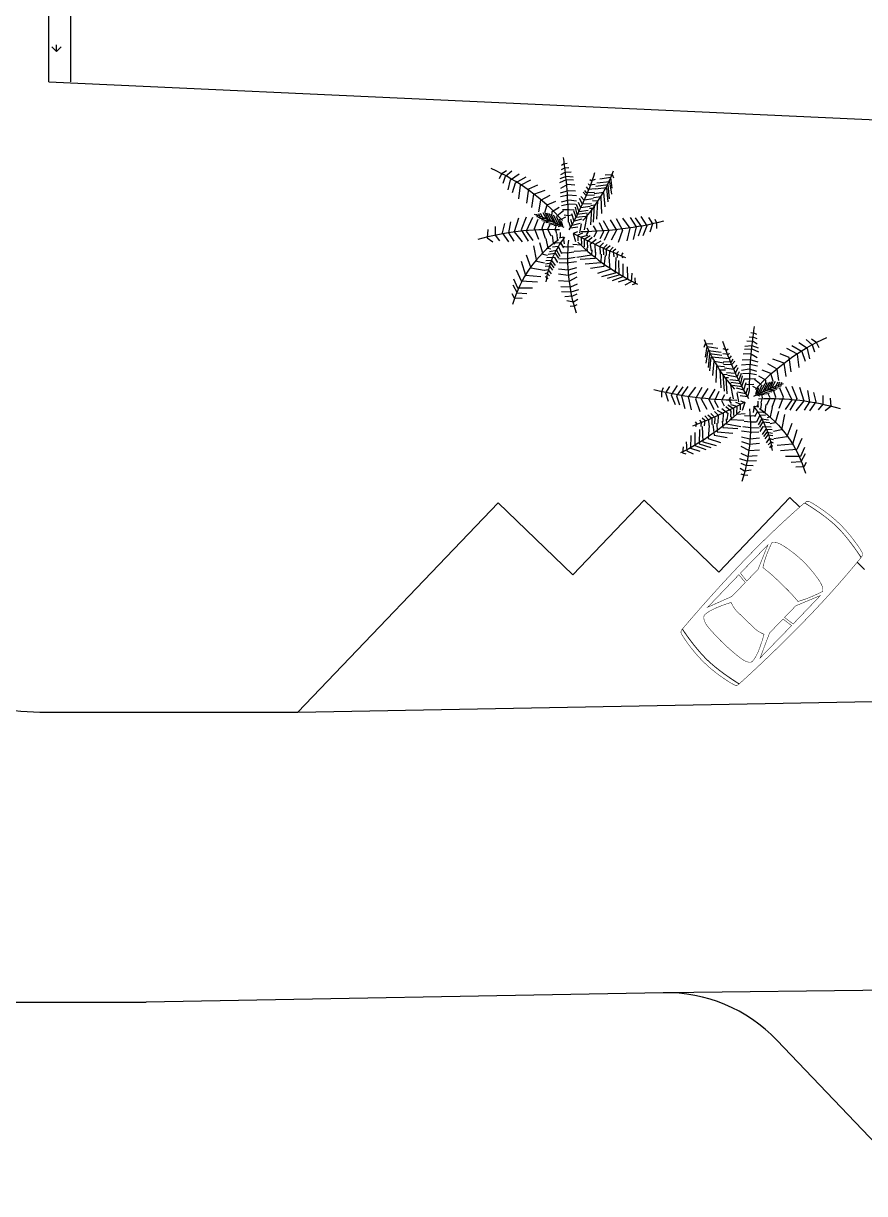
# Model space of a CAD drawing. Extents: x 346 to 515, y 162 to 297.
# Drawn here: x 369.5 to 388.72, y 165.51 to 192.25 of the extents above; entities that cross this region are included whole.
import ezdxf

# ---------------------------------------------------------------- set-up
doc = ezdxf.new("R2010")
doc.units = 0
doc.header["$LTSCALE"] = 35
doc.layers.get('0').update_dxf_attribs({"linetype": 'CONTINUOUS'})
for name, color, linetype in [('CAMADA_1', 7, 'CONTINUOUS'), ('ESQUADRIA-FINA', 1, 'CONTINUOUS'), ('HACHURA-PLANTAS', 3, 'CONTINUOUS'), ('JARDIM', 3, 'CONTINUOUS'), ('LOCAÇÃO', 7, 'CONTINUOUS'), ('LPISO', 234, 'CONTINUOUS'), ('PAREDECORTE', 7, 'CONTINUOUS')]:
    doc.layers.add(name, color=color, linetype=linetype)

# ---------------------------------------------------------------- blocks, each defined once
blk = doc.blocks.new('VGPAL__2')
at = {"color": 0}
for p, q in [((-25.3, 183.6), (-11, 192.8)), ((-22.1, 198.6), (-13.4, 201.9)), ((-13.4, 201.9), (-0.7, 201.9)), ((-11, 192.8), (8, 186.9)), ((-27.7, 166.1), (-6.3, 180.3)), ((-24.5, 153.6), (-3.9, 167.8)), ((-6.3, 180.3), (16, 171.1)), ((-3.9, 167.8), (16.9, 160.7)), ((-25.3, 142), (-3.9, 156.1)), ((-23.7, 124.5), (-1.5, 141.1)), ((-3.9, 156.1), (24.7, 148.6)), ((-1.5, 141.1), (27.9, 134.5)), ((87.1, 135.3), (115.6, 135.8)), ((101.4, 145.9), (121.5, 144.6)), ((112.3, 152.9), (126.1, 153.8)), ((115.6, 135.8), (122.3, 114.7)), ((121.5, 144.6), (129, 129.6)), ((126.1, 153.8), (128.6, 146.8)), ((-22.9, 110.3), (3.3, 124.5)), ((-20.5, 96.2), (3.3, 111.2)), ((3.3, 124.5), (31.9, 114.3)), ((3.3, 111.2), (26.3, 98.7)), ((46.5, 109), (51.5, 103.2)), ((51.9, 115.6), (56.1, 111.6)), ((55.3, 125.2), (59.5, 122.1)), ((56.1, 111.6), (66.2, 112.5)), ((59.5, 122.1), (66.6, 124.8)), ((66.2, 109), (101.4, 107.6)), ((72.9, 115.6), (106, 116)), ((80, 125.7), (109.8, 125.7)), ((101.4, 107.6), (109.8, 76.9)), ((106, 116), (113.9, 89.6)), ((109.8, 125.7), (119, 100.6)), ((-115.1, 104.9), (-123.3, 101.6)), ((-123.3, 101.6), (-122.4, 84.7)), ((-92.2, 101.3), (-116.9, 97.6)), ((-116.9, 97.6), (-112.8, 73.1)), ((-78.7, 100), (-107.3, 95.8)), ((-107.3, 95.8), (-103.8, 66.1)), ((-68.3, 94.8), (-100.3, 91.5)), ((-100.3, 91.5), (-96.5, 64)), ((-61, 91.5), (-93.3, 88.7)), ((-93.3, 88.7), (-90.4, 62.4)), ((-50.2, 85.1), (-82.8, 82)), ((-82.8, 82), (-79.3, 60)), ((-18.9, 80.4), (4, 93.7)), ((-14.2, 71.2), (7.2, 81.2)), ((4, 93.7), (27.1, 82.9)), ((7.2, 81.2), (23.1, 72.9)), ((32.2, 81.2), (40.6, 72.9)), ((36.4, 89.6), (45.6, 80.4)), ((39.4, 96.2), (46.9, 87.4)), ((41.9, 103.2), (51.1, 94.9)), ((45.6, 80.4), (59.9, 80.8)), ((46.9, 87.4), (61.6, 87.4)), ((51.1, 94.9), (63.7, 94.4)), ((51.5, 103.2), (64.5, 104.6)), ((61.6, 85.2), (86.3, 82.1)), ((64.1, 93.6), (93.4, 95.8)), ((86.3, 82.1), (91.3, 51.8)), ((93.4, 95.8), (102.6, 67.2)), ((-112, 62.1), (-109, 52.7)), ((-100.9, 62.1), (-99.4, 48.4)), ((-91, 62.1), (-89.5, 46.8)), ((-82.3, 60.6), (-81.7, 42.6)), ((-76.4, 60.3), (-75.8, 41.7)), ((-34.5, 77.4), (-72.4, 75.6)), ((-72.4, 75.6), (-70.6, 58.2)), ((-68, 57.9), (-65.1, 36.8)), ((-63, 68.3), (-63.3, 56)), ((-22, 65.8), (-63, 68.3)), ((-56.9, 53.6), (-55.7, 33.4)), ((-53.7, 60.9), (-52.5, 52.1)), ((-14.7, 58.5), (-53.7, 60.9)), ((-45.8, 54.5), (-45.8, 49)), ((-8.6, 52.4), (-45.8, 54.5)), ((-6.3, 57.9), (6.4, 65.4)), ((6.4, 65.4), (19.1, 58.7)), ((20.5, 55.3), (30.1, 43.9)), ((24.7, 64.1), (36, 50.9)), ((28.5, 75.1), (36.4, 61)), ((36.4, 61), (54.4, 62.3)), ((40.6, 72.9), (58.6, 73.8)), ((48.6, 54.4), (60.3, 53.6)), ((54, 63.2), (68.3, 61.9)), ((58.2, 76), (78.3, 74.7)), ((60.3, 53.6), (66.2, 20.6)), ((68.3, 61.9), (70.8, 27.6)), ((78.3, 74.7), (81.3, 39.5)), ((-109, 52.7), (-111.4, 50.2)), ((-99.4, 48.4), (-102.3, 46.6)), ((-89.5, 46.8), (-95.3, 42.3)), ((-81.7, 42.6), (-87.5, 38.6)), ((-75.8, 41.7), (-83.4, 34.6)), ((-65.1, 36.8), (-73.8, 29.4)), ((-55.7, 33.4), (-68.8, 26.7)), ((-47.6, 29.1), (-59.8, 23.9)), ((-50.8, 50.8), (-47.6, 29.1)), ((-41.5, 45.9), (-38.8, 25.5)), ((-35.4, 43.8), (-32.4, 21.2)), ((-32.4, 44.7), (-33, 42.9)), ((2.8, 38), (-32.4, 44.7)), ((-28.1, 39.8), (-25.5, 19)), ((-22, 31.9), (-17.3, 13.8)), ((-8.3, 9.3), (-12.6, 28.2)), ((-10.9, 30.4), (9.8, 26.4)), ((5.4, 47.8), (-1, 43.8)), ((13.9, 42.6), (5.4, 47.8)), ((10.4, 33.3), (14.6, 22.8)), ((15.9, 44.3), (19.7, 29.8)), ((16.3, 50.9), (25.1, 37.3)), ((19.7, 29.8), (36.4, 30.7)), ((25.1, 37.3), (41.4, 37.3)), ((30.1, 43.9), (44, 44.3)), ((36, 50.9), (50.7, 53.1)), ((37.7, 30.2), (36.4, 10.9)), ((44, 43), (50.3, 43.9)), ((50.3, 43.9), (51.9, 14)), ((-138.7, 2.2), (-138.2, -7.9)), ((-129.4, 7.1), (-128.6, -7.2)), ((-117.5, 12), (-118.9, -4.5)), ((-110.8, 12.6), (-111.7, -4.5)), ((-99.7, 15.7), (-100.9, -1.4)), ((-86, 17.5), (-86.6, 0.1)), ((-86.6, 0.1), (-81.4, -17.6)), ((-74.7, 19.3), (-76.4, 0.7)), ((-76.4, 0.7), (-72.4, -17)), ((-62.7, 19.6), (-65.4, 1.9)), ((-65.4, 1.9), (-60.4, -15.2)), ((-54.9, 16.9), (-55.7, 2.8)), ((-55.7, 2.8), (-52.5, -14.6)), ((-38.8, 25.5), (-55.5, 19.6)), ((-32.4, 21.2), (-49.3, 16.9)), ((-42.9, 2.5), (-43.2, -12.8)), ((-42.4, 14.2), (-42.9, 2.5)), ((-25.5, 19), (-40.9, 13.5)), ((-17.3, 13.8), (-34.2, 9)), ((-30.7, 8.3), (-29.5, 1.3)), ((-29.5, 1.3), (-30.7, -8.8)), ((-21.4, 5.6), (-8.3, 9.3)), ((-15, 1.6), (-1.6, 5.9)), ((-1.6, 5.9), (-4.2, 22.4)), ((7.2, 21.5), (11.2, 12)), ((11.2, 12), (29.3, 17.5)), ((14.6, 22.8), (28, 22.3)), ((41.4, 12.7), (41.9, -4.1)), ((53.6, 13.1), (55.7, -2.3)), ((66.2, 16.6), (68.7, -1.9)), ((75.8, 19.3), (79.2, -4.1)), ((89.6, 19.3), (94.7, 0.3)), ((94.7, 0.3), (92.2, -21.6)), ((100.1, 19.3), (106.8, 0.8)), ((106.8, 0.8), (103.9, -21.6)), ((111, 20.6), (120.7, 1.7)), ((120.7, 1.7), (119.4, -21.6)), ((126.9, 21), (133.6, 6.1)), ((133.6, 6.1), (132.8, -16.4)), ((139.5, 24.1), (145, 6.9)), ((145, 6.9), (144.1, -15)), ((149.6, 20.6), (154.2, 10)), ((154.2, 10), (155.4, -7.1)), ((161.7, 22.8), (167.6, 12.7)), ((167.6, 12.7), (165.1, -2.7)), ((174.3, 20.6), (176.8, 14)), ((176.8, 14), (177.6, 4.7)), ((-148.7, -1.7), (-147.5, -10.3)), ((-147.5, -10.3), (-144.6, -14.6)), ((-138.2, -7.9), (-134.7, -15.5)), ((-128.6, -7.2), (-123, -16.7)), ((-118.9, -4.5), (-113.7, -18.3)), ((-111.7, -4.5), (-104.4, -19.2)), ((-100.9, -1.4), (-91.9, -16.7)), ((-39.6, -36.2), (-49.1, -20.4)), ((-29.3, -25.4), (-41.2, -10.4)), ((-31.7, -33.6), (-11.3, -23.3)), ((-28.3, -26.7), (-9.6, -18.8)), ((-26, -5.4), (-20.2, -17)), ((-22.2, -19.8), (-8.7, -15.5)), ((-17.4, -15.8), (-6.7, -12.5)), ((-11.3, -23.3), (-8.5, -37.6)), ((-9.6, -18.8), (-6.7, -32.5)), ((-8.7, -15.5), (-6.2, -28.4)), ((-6.7, -12.5), (-4.2, -22.6)), ((11.8, -25.2), (0.2, -28.6)), ((8.6, -17.6), (19.4, -17.9)), ((12.7, -25.3), (24.6, -25)), ((19.4, -17.9), (18.5, -15.8)), ((34.3, -8.2), (19.4, -10.3)), ((19.4, -10.3), (21.4, -20.1)), ((24.6, -25), (25.5, -21.9)), ((32.2, -17), (44.1, -10.4)), ((32.5, -17.7), (33.2, -29.9)), ((40.2, -22.6), (56.6, -14.9)), ((41.4, -35.5), (40.2, -22.6)), ((41.9, -4.1), (41, -11.5)), ((49.4, -26), (62.7, -18.8)), ((51.8, -42.1), (49.4, -26)), ((55.7, -2.3), (55.3, -14.6)), ((56.2, -28.9), (67.4, -21.5)), ((77.5, -23.4), (66.2, -30.4)), ((68.7, -1.9), (69.5, -20.8)), ((79.2, -4.1), (78.3, -20.3)), ((-78.5, -77.9), (-88, -52)), ((-65, -62), (-76.9, -40.4)), ((-54.7, -47.9), (-62.6, -27.9)), ((-37.2, -52.9), (-54.7, -47.9)), ((-32.4, -36.2), (-39.6, -36.2)), ((-36.9, -57.4), (-22.9, -50.1)), ((-36.3, -52.2), (-19.6, -45.4)), ((-36, -49), (-19, -40)), ((-35.2, -44.7), (-16.7, -34.2)), ((-33.8, -39.4), (-13.7, -29.1)), ((-22.9, -50.1), (-19.4, -61.3)), ((-19.6, -45.4), (-17.1, -57.8)), ((-19, -40), (-14.4, -55.2)), ((-16.7, -34.2), (-13.1, -49.9)), ((-13.7, -29.1), (-10.1, -43.9)), ((0.9, -46), (-10.1, -40.9)), ((0.2, -28.6), (-6.4, -27.1)), ((22.3, -51), (-1.2, -59.3)), ((16.8, -38.5), (0.9, -46)), ((15.6, -36.4), (33.4, -33.8)), ((22.5, -50.5), (44.4, -45.8)), ((33.4, -33.8), (34.6, -30.3)), ((44.4, -45.8), (46.4, -39)), ((57.9, -45.2), (56.2, -28.9)), ((58, -57.4), (60.3, -46.4)), ((66.2, -30.4), (67, -48)), ((84.2, -28.2), (72.5, -36.6)), ((72.5, -36.6), (73.3, -50.7)), ((89.2, -31.8), (79.2, -39.2)), ((79.2, -39.2), (81.3, -51.1)), ((94.7, -34.4), (85.5, -41.4)), ((85.5, -41.4), (86.7, -52.4)), ((103.5, -37.9), (93.8, -44.5)), ((93.8, -44.5), (95.9, -53.3)), ((107.7, -41.9), (101.4, -48)), ((101.4, -48), (103.5, -52.9)), ((114.8, -45.4), (109.8, -48.9)), ((109.8, -48.9), (110.6, -52.4)), ((-91.2, -89.5), (-100.2, -69.1)), ((-48.3, -82.8), (-78.5, -77.9)), ((-38.8, -66.2), (-65, -62)), ((-35.4, -63.6), (-23.3, -56.5)), ((-34.9, -67.3), (-25.8, -63.6)), ((-34.2, -72.2), (-27.9, -69.4)), ((-27.9, -69.4), (-27.4, -71.6)), ((-25.8, -63.6), (-24.6, -68.8)), ((-23.3, -56.5), (-22.4, -64.9)), ((-0.5, -76.5), (-21.7, -68.4)), ((-1.2, -59.3), (-14.4, -54.4)), ((24.5, -66.4), (-0.5, -76.5)), ((31.6, -65.4), (58, -57.4)), ((39, -78.7), (73.9, -72)), ((73.9, -72), (77.9, -53.7)), ((89.7, -84.5), (94.5, -54.5)), ((106.4, -97), (109.6, -62)), ((119.1, -107), (121.5, -69.5)), ((-104.6, -119.5), (-118.1, -95.3)), ((-99.1, -108.7), (-111.8, -84.5)), ((-58.6, -93.7), (-91.2, -89.5)), ((-26.1, -95.3), (2.5, -107)), ((-25.3, -81.2), (5.6, -95.3)), ((2.5, -107), (28.6, -91.2)), ((5.6, -95.3), (27.1, -80.4)), ((7.2, -122.8), (30.2, -104.5)), ((59.6, -95.3), (89.7, -84.5)), ((73.9, -107), (106.4, -97)), ((135, -115.3), (135, -81.2)), ((146.9, -116.1), (148.5, -93.7)), ((158, -122.8), (158.8, -104.5)), ((-119.7, -142.8), (-132.4, -128.6)), ((-111.8, -131.1), (-125.3, -111.2)), ((-88.8, -137), (-111.8, -131.1)), ((-82.4, -127), (-104.6, -119.5)), ((-68.4, -112.1), (-99.1, -108.7)), ((-23.7, -112.8), (7.2, -122.8)), ((-15.8, -131.1), (9.6, -136.1)), ((9.6, -136.1), (28.6, -123.7)), ((93.7, -118.6), (119.1, -107)), ((114.3, -124.5), (135, -115.3)), ((128.6, -126.2), (146.9, -116.1)), ((148.5, -128.6), (158, -122.8)), ((-125.3, -152.8), (-133.2, -140.3)), ((-125.3, -151.9), (-114.2, -157)), ((-103.8, -147.8), (-119.7, -142.8)), ((-11.8, -145.3), (9.6, -150.3)), ((9.6, -150.3), (30.2, -136.1)), ((14.9, -166.6), (27.9, -156.1)), ((-4.7, -166.1), (14.9, -166.6)), ((1.7, -182.8), (20.7, -184.4)), ((20.7, -184.4), (30.2, -171.9))]:
    blk.add_line(p, q, dxfattribs=at)
for centre, radius, start, end in [((-830, 19.6), 836.6, 0.739, 13.8109), ((-356.1, 396.7), 538.2, 315.9636, 333.7318), ((-944.9, 526.2), 1084.9, 331.6939, 338.6524), ((-256.3, -224.6), 351.3, 47.4737, 69.2954), ((-342, -590.2), 686, 59.8381, 71.8484), ((-10.8, -1015.9), 1016.9, 90.2413, 98.5833), ((67.3, 408.2), 409.3, 264.2297, 287.7669), ((310.7, -377.8), 491.7, 132.0685, 155.6843), ((341.3, -196.9), 392.2, 151.3416, 162.1709), ((579.4, -44.7), 577.2, 177.5116, 196.1981), ((150.2, 161.4), 213.8, 232.3504, 262.2028), ((247.2, 134.8), 271.6, 215.1709, 254.1496)]:
    blk.add_arc(centre, radius, start, end, dxfattribs=at)

msp = doc.modelspace()

# ---------------------------------------------------------------- linework, layer by layer
at = {"layer": 'CAMADA_1', "color": 1, "linetype": 'Continuous', "const_width": 0.01109}
for points in [[(388.07858, 180.75744), (388.06202, 180.7726), (388.04525, 180.78776), (388.02828, 180.80288), (388.01109, 180.81799), (387.9937, 180.83308), (387.97611, 180.84815), (387.9583, 180.8632), (387.94029, 180.87823), (387.92208, 180.89324), (387.90367, 180.90823), (387.88505, 180.9232), (387.86624, 180.93815), (387.84722, 180.95308), (387.82799, 180.96799), (387.80857, 180.98289), (387.78895, 180.99776), (387.76913, 181.01261), (387.74912, 181.02745), (387.7289, 181.04226), (387.70849, 181.05705), (387.68789, 181.07183), (387.66708, 181.08658), (387.64609, 181.10132), (387.6249, 181.11603), (387.60351, 181.13073), (387.58194, 181.1454), (387.56017, 181.16006), (387.53821, 181.1747), (387.51606, 181.18931), (387.49372, 181.20391), (387.47119, 181.2185), (387.44847, 181.23305), (387.42557, 181.24759), (387.40248, 181.26211), (387.3792, 181.27662), (387.35573, 181.2911), (387.35573, 181.2911), (387.3795, 181.31602), (387.40626, 181.32858), (387.43618, 181.32877), (387.46941, 181.31661), (387.48878, 181.30574), (387.50853, 181.2944), (387.52865, 181.2826), (387.54913, 181.27034), (387.56999, 181.2576), (387.59121, 181.24439), (387.61279, 181.2307), (387.63474, 181.21654), (387.65703, 181.20189), (387.67968, 181.18675), (387.70268, 181.17113), (387.72602, 181.15501), (387.74971, 181.1384), (387.77374, 181.12128), (387.7981, 181.10367), (387.81981, 181.08799), (387.8413, 181.07219), (387.86261, 181.05626), (387.88371, 181.0402), (387.90461, 181.02401), (387.92531, 181.0077), (387.94581, 180.99127), (387.9661, 180.97471), (387.98618, 180.95804), (388.00606, 180.94124), (388.02574, 180.92432), (388.0452, 180.90728), (388.06446, 180.89013), (388.0835, 180.87286), (388.10233, 180.85547), (388.12095, 180.83798), (388.13935, 180.82036), (388.15773, 180.80245), (388.17597, 180.78435), (388.19408, 180.76607), (388.21205, 180.74759), (388.22989, 180.72893), (388.2476, 180.71007), (388.26518, 180.69101), (388.28263, 180.67176), (388.29996, 180.6523), (388.31716, 180.63265), (388.33425, 180.61278), (388.35122, 180.59271), (388.36807, 180.57244), (388.38481, 180.55195), (388.40144, 180.53126), (388.41796, 180.51034), (388.43437, 180.48921), (388.45282, 180.46548), (388.47077, 180.44206), (388.4882, 180.41896), (388.50512, 180.3962), (388.52154, 180.37376), (388.53746, 180.35165), (388.55288, 180.32988), (388.5678, 180.30844), (388.58223, 180.28735), (388.59617, 180.2666), (388.60963, 180.2462), (388.6226, 180.22615), (388.63509, 180.20646), (388.64711, 180.18712), (388.65865, 180.16815), (388.67028, 180.13699), (388.67126, 180.10695), (388.66145, 180.07803), (388.64067, 180.05022), (388.62487, 180.07365), (388.60909, 180.09687), (388.59333, 180.11987), (388.57758, 180.14266), (388.56184, 180.16524), (388.54612, 180.1876), (388.53041, 180.20974), (388.51472, 180.23167), (388.49903, 180.25339), (388.48336, 180.27489), (388.4677, 180.29617), (388.45205, 180.31724), (388.43641, 180.33809), (388.42078, 180.35872), (388.40516, 180.37914), (388.38955, 180.39934), (388.37395, 180.41933), (388.35836, 180.43909), (388.34277, 180.45864), (388.32719, 180.47797), (388.31162, 180.49709), (388.29605, 180.51598), (388.2805, 180.53466), (388.26495, 180.55311), (388.2494, 180.57135), (388.23385, 180.58937), (388.21832, 180.60717), (388.20278, 180.62474), (388.18725, 180.64211), (388.17172, 180.65924), (388.15619, 180.67616), (388.14067, 180.69286), (388.12514, 180.70933), (388.10962, 180.72559), (388.0941, 180.74162), (388.07858, 180.75744)], [(385.13041, 177.7046), (385.11568, 177.71895), (385.10089, 177.73359), (385.08603, 177.74853), (385.07111, 177.76378), (385.05611, 177.77933), (385.04106, 177.79518), (385.02594, 177.81134), (385.01075, 177.82779), (384.9955, 177.84455), (384.98019, 177.86161), (384.9648, 177.87897), (384.94936, 177.89664), (384.93385, 177.9146), (384.91828, 177.93287), (384.90264, 177.95145), (384.88694, 177.97033), (384.87117, 177.98951), (384.85534, 178.00899), (384.83945, 178.02877), (384.82349, 178.04887), (384.80747, 178.06926), (384.79139, 178.08995), (384.77524, 178.11096), (384.75903, 178.13226), (384.74276, 178.15387), (384.72642, 178.17579), (384.71002, 178.198), (384.69356, 178.22052), (384.67703, 178.24335), (384.66045, 178.26648), (384.64379, 178.28992), (384.62708, 178.31366), (384.61031, 178.3377), (384.59347, 178.36205), (384.57657, 178.38671), (384.55961, 178.41167), (384.55961, 178.41167), (384.57512, 178.43004), (384.59065, 178.44842), (384.60621, 178.46679), (384.6218, 178.48518), (384.63741, 178.50356), (384.65305, 178.52194), (384.66872, 178.54033), (384.68441, 178.55873), (384.70013, 178.57712), (384.71588, 178.59552), (384.73165, 178.61392), (384.74745, 178.63232), (384.76328, 178.65073), (384.77913, 178.66914), (384.79502, 178.68755), (384.81093, 178.70596), (384.82686, 178.72438), (384.84282, 178.7428), (384.85881, 178.76122), (384.87482, 178.77965), (384.89087, 178.79807), (384.90694, 178.81651), (384.92303, 178.83494), (384.93915, 178.85338), (384.9553, 178.87181), (384.97148, 178.89025), (384.98768, 178.9087), (385.00391, 178.92715), (385.02016, 178.9456), (385.03644, 178.96405), (385.05275, 178.9825), (385.06909, 179.00096), (385.08545, 179.01942), (385.10184, 179.03788), (385.11825, 179.05635), (385.13469, 179.07481), (385.15116, 179.09329), (385.16766, 179.11175), (385.18418, 179.13023), (385.20072, 179.14871), (385.2173, 179.16719), (385.2339, 179.18567), (385.25053, 179.20415), (385.26718, 179.22264), (385.28386, 179.24113), (385.30057, 179.25963), (385.3173, 179.27812), (385.33406, 179.29662), (385.35084, 179.31512), (385.36766, 179.33362), (385.3845, 179.35213), (385.40136, 179.37063), (385.41825, 179.38914), (385.43517, 179.40765), (385.45211, 179.42616), (385.46909, 179.44468), (385.48608, 179.4632), (385.50311, 179.48172), (385.52016, 179.50025), (385.53723, 179.51877), (385.55433, 179.5373), (385.57146, 179.55583), (385.58862, 179.57436), (385.6058, 179.5929), (385.62301, 179.61143), (385.64024, 179.62997), (385.6575, 179.64851), (385.67479, 179.66706), (385.69209, 179.6856), (385.70943, 179.70415), (385.7268, 179.7227), (385.74419, 179.74126), (385.76161, 179.75981), (385.77905, 179.77836), (385.79652, 179.79692), (385.81401, 179.81549), (385.83154, 179.83405), (385.84908, 179.85261), (385.86666, 179.87118), (385.88426, 179.88975), (385.88426, 179.88975), (385.90145, 179.90786), (385.91865, 179.92593), (385.93587, 179.94399), (385.9531, 179.96201), (385.97035, 179.98001), (385.98762, 179.99799), (386.00489, 180.01593), (386.02218, 180.03385), (386.03949, 180.05175), (386.05681, 180.06962), (386.07415, 180.08746), (386.0915, 180.10528), (386.10886, 180.12307), (386.12624, 180.14084), (386.14363, 180.15858), (386.16104, 180.17629), (386.17846, 180.19398), (386.1959, 180.21164), (386.21335, 180.22927), (386.23082, 180.24688), (386.2483, 180.26447), (386.2658, 180.28202), (386.2833, 180.29955), (386.30083, 180.31706), (386.31837, 180.33454), (386.33593, 180.35199), (386.3535, 180.36942), (386.37108, 180.38682), (386.38868, 180.40419), (386.40629, 180.42154), (386.42392, 180.43887), (386.44156, 180.45617), (386.45922, 180.47344), (386.47689, 180.49068), (386.49458, 180.5079), (386.51228, 180.5251), (386.53, 180.54227), (386.54773, 180.55941), (386.56548, 180.57653), (386.58324, 180.59362), (386.60101, 180.61068), (386.6188, 180.62772), (386.63661, 180.64473), (386.65443, 180.66172), (386.67227, 180.67869), (386.69011, 180.69562), (386.70798, 180.71253), (386.72586, 180.72942), (386.74376, 180.74628), (386.76166, 180.76311), (386.77959, 180.77992), (386.79753, 180.7967), (386.81548, 180.81345), (386.83345, 180.83018), (386.85144, 180.84689), (386.86944, 180.86357), (386.88745, 180.88022), (386.90548, 180.89685), (386.92353, 180.91345), (386.94159, 180.93003), (386.95966, 180.94658), (386.97775, 180.96311), (386.99585, 180.97961), (387.01397, 180.99608), (387.03211, 181.01253), (387.05026, 181.02895), (387.06842, 181.04535), (387.0866, 181.06172), (387.1048, 181.07807), (387.12301, 181.09439), (387.14123, 181.11068), (387.15948, 181.12696), (387.17773, 181.1432), (387.196, 181.15942), (387.21429, 181.17561), (387.23259, 181.19178), (387.2509, 181.20793), (387.26923, 181.22404), (387.28758, 181.24013), (387.30594, 181.2562), (387.32432, 181.27224), (387.34271, 181.28826), (387.34271, 181.28826), (387.35666, 181.28102), (387.37178, 181.27279), (387.38808, 181.26356), (387.40555, 181.25333), (387.42418, 181.24212), (387.44398, 181.22992), (387.46493, 181.21674), (387.48705, 181.20257), (387.51032, 181.18743), (387.53474, 181.17132), (387.5603, 181.15423), (387.58702, 181.13618), (387.61487, 181.11716), (387.64386, 181.09717), (387.67399, 181.07623), (387.69698, 181.06005), (387.71967, 181.04388), (387.74203, 181.02773), (387.76409, 181.01159), (387.78583, 180.99547), (387.80725, 180.97935), (387.82837, 180.96323), (387.84917, 180.94712), (387.86965, 180.93101), (387.88982, 180.91489), (387.90968, 180.89877), (387.92923, 180.88264), (387.94846, 180.86651), (387.96738, 180.85035), (387.98598, 180.83418), (388.00427, 180.818), (388.02225, 180.80179), (388.03992, 180.78556), (388.05727, 180.7693), (388.07431, 180.75301), (388.09118, 180.73655), (388.10803, 180.71978), (388.12486, 180.7027), (388.14168, 180.6853), (388.15849, 180.66759), (388.17529, 180.64957), (388.19208, 180.63124), (388.20886, 180.6126), (388.22563, 180.59366), (388.24241, 180.5744), (388.25918, 180.55484), (388.27595, 180.53497), (388.29272, 180.5148), (388.30951, 180.49432), (388.32629, 180.47354), (388.34309, 180.45245), (388.35989, 180.43106), (388.37671, 180.40936), (388.39354, 180.38737), (388.41039, 180.36507), (388.43221, 180.33585), (388.45305, 180.30771), (388.47293, 180.28064), (388.49183, 180.25465), (388.50975, 180.22973), (388.52671, 180.20589), (388.5427, 180.18312), (388.55772, 180.16142), (388.57176, 180.14081), (388.58483, 180.12126), (388.59693, 180.10279), (388.60806, 180.0854), (388.61822, 180.06908), (388.62741, 180.05384), (388.63562, 180.03967), (388.63562, 180.03967), (388.62019, 180.0208), (388.60473, 180.00193), (388.58926, 179.98309), (388.57375, 179.96425), (388.55822, 179.94543), (388.54267, 179.92661), (388.52709, 179.90782), (388.51148, 179.88904), (388.49585, 179.87027), (388.4802, 179.85151), (388.46452, 179.83277), (388.44881, 179.81404), (388.43308, 179.79533), (388.41733, 179.77662), (388.40154, 179.75793), (388.38574, 179.73926), (388.36991, 179.7206), (388.35405, 179.70195), (388.33817, 179.68331), (388.32227, 179.66469), (388.30633, 179.64608), (388.29038, 179.62748), (388.2744, 179.6089), (388.25839, 179.59033), (388.24236, 179.57177), (388.2263, 179.55323), (388.21022, 179.53469), (388.19411, 179.51618), (388.17798, 179.49767), (388.16182, 179.47918), (388.14564, 179.4607), (388.12943, 179.44223), (388.1132, 179.42378), (388.09694, 179.40534), (388.08066, 179.38692), (388.06435, 179.3685), (388.04802, 179.3501), (388.03166, 179.33171), (388.01528, 179.31333), (387.99887, 179.29497), (387.98243, 179.27662), (387.96598, 179.25828), (387.9495, 179.23996), (387.93299, 179.22165), (387.91645, 179.20335), (387.89989, 179.18506), (387.88331, 179.16679), (387.8667, 179.14852), (387.85006, 179.13028), (387.83341, 179.11204), (387.81672, 179.09382), (387.80001, 179.07561), (387.78328, 179.05741), (387.76652, 179.03922), (387.74973, 179.02105), (387.73292, 179.00289), (387.71609, 178.98474), (387.69923, 178.9666), (387.68234, 178.94848), (387.66543, 178.93037), (387.6485, 178.91227), (387.63154, 178.89419), (387.61455, 178.87612), (387.59754, 178.85805), (387.5805, 178.84001), (387.56344, 178.82197), (387.54636, 178.80394), (387.52925, 178.78593), (387.51211, 178.76793), (387.49495, 178.74995), (387.47776, 178.73197), (387.46055, 178.71401), (387.44331, 178.69606), (387.42605, 178.67812), (387.40877, 178.66019), (387.39146, 178.64228), (387.37412, 178.62438), (387.35675, 178.60649), (387.33937, 178.58861), (387.32196, 178.57074), (387.30452, 178.55289), (387.28706, 178.53505), (387.28706, 178.53505), (387.26914, 178.51678), (387.25123, 178.49854), (387.23333, 178.48032), (387.21542, 178.46213), (387.19751, 178.44397), (387.1796, 178.42583), (387.1617, 178.40772), (387.1438, 178.38963), (387.1259, 178.37157), (387.10799, 178.35354), (387.09009, 178.33554), (387.0722, 178.31756), (387.0543, 178.2996), (387.0364, 178.28167), (387.01851, 178.26378), (387.00061, 178.2459), (386.98272, 178.22805), (386.96483, 178.21023), (386.94694, 178.19244), (386.92905, 178.17467), (386.91116, 178.15693), (386.89328, 178.13921), (386.87539, 178.12153), (386.8575, 178.10386), (386.83962, 178.08623), (386.82174, 178.06862), (386.80386, 178.05104), (386.78598, 178.03349), (386.7681, 178.01596), (386.75022, 177.99845), (386.73235, 177.98098), (386.71447, 177.96353), (386.6966, 177.94611), (386.67873, 177.92872), (386.66086, 177.91135), (386.64298, 177.89401), (386.62511, 177.8767), (386.60725, 177.85941), (386.58938, 177.84215), (386.57151, 177.82492), (386.55365, 177.80771), (386.53578, 177.79053), (386.51793, 177.77338), (386.50006, 177.75626), (386.48221, 177.73916), (386.46434, 177.72209), (386.44649, 177.70505), (386.42863, 177.68803), (386.41078, 177.67104), (386.39292, 177.65408), (386.37507, 177.63714), (386.35722, 177.62024), (386.33937, 177.60336), (386.32152, 177.5865), (386.30367, 177.56968), (386.28582, 177.55288), (386.26798, 177.53611), (386.25013, 177.51936), (386.23229, 177.50264), (386.21444, 177.48596), (386.1966, 177.4693), (386.17876, 177.45266), (386.16093, 177.43605), (386.14309, 177.41948), (386.12525, 177.40292), (386.10741, 177.3864), (386.08958, 177.3699), (386.07175, 177.35343), (386.05391, 177.33699), (386.03608, 177.32057), (386.01825, 177.30419), (386.00043, 177.28783), (385.9826, 177.2715), (385.96477, 177.2552), (385.94694, 177.23892), (385.92912, 177.22267), (385.9113, 177.20645), (385.89348, 177.19026), (385.87566, 177.17409), (385.85784, 177.15795), (385.85784, 177.15795), (385.83216, 177.17417), (385.80679, 177.19033), (385.78174, 177.20643), (385.757, 177.22248), (385.73258, 177.23846), (385.70848, 177.25438), (385.68468, 177.27025), (385.66121, 177.28605), (385.63804, 177.3018), (385.61519, 177.31749), (385.59265, 177.33311), (385.57043, 177.34868), (385.54852, 177.36419), (385.52692, 177.37964), (385.50563, 177.39504), (385.48466, 177.41037), (385.464, 177.42564), (385.44365, 177.44085), (385.42361, 177.45601), (385.40388, 177.47111), (385.38446, 177.48614), (385.36536, 177.50112), (385.34656, 177.51604), (385.32808, 177.5309), (385.30991, 177.5457), (385.29205, 177.56044), (385.27449, 177.57512), (385.25725, 177.58975), (385.24031, 177.60431), (385.22369, 177.61882), (385.20737, 177.63326), (385.19136, 177.64765), (385.17566, 177.66197), (385.16027, 177.67624), (385.14519, 177.69045), (385.13041, 177.7046)], [(386.50993, 180.33193), (385.88255, 179.68759), (386.02602, 179.50452), (386.28446, 179.77214), (386.50993, 180.33193)], [(386.81288, 179.4468), (386.84074, 179.41984), (386.86692, 179.39441), (386.89141, 179.37049), (386.91424, 179.34809), (386.93542, 179.32718), (386.95494, 179.30776), (386.97283, 179.28982), (386.98909, 179.27334), (387.00374, 179.25832), (387.01678, 179.24475), (387.02962, 179.23112), (387.04363, 179.21595), (387.0588, 179.19924), (387.07513, 179.181), (387.09262, 179.16124), (387.11126, 179.13995), (387.13105, 179.11714), (387.15197, 179.09282), (387.17403, 179.067), (387.19722, 179.03967), (387.21845, 179.04554), (387.23987, 179.05172), (387.26147, 179.05823), (387.28327, 179.06506), (387.30525, 179.07221), (387.32743, 179.07968), (387.3498, 179.08747), (387.37237, 179.09558), (387.39513, 179.10402), (387.4181, 179.11277), (387.44126, 179.12185), (387.46463, 179.13124), (387.4882, 179.14096), (387.51197, 179.151), (387.53595, 179.16136), (387.56013, 179.17204), (387.58453, 179.18304), (387.60913, 179.19437), (387.63395, 179.20601), (387.65898, 179.21798), (387.68423, 179.23027), (387.7097, 179.24288), (387.73538, 179.25581), (387.76128, 179.26906), (387.76513, 179.28473), (387.76676, 179.30182), (387.76614, 179.32032), (387.76327, 179.34024), (387.75815, 179.36156), (387.75075, 179.38431), (387.74108, 179.40847), (387.72912, 179.43404), (387.71487, 179.46103), (387.6983, 179.48943), (387.67943, 179.51924), (387.65822, 179.55047), (387.63469, 179.58311), (387.61803, 179.60578), (387.6013, 179.62814), (387.58451, 179.6502), (387.56766, 179.67194), (387.55075, 179.69338), (387.53378, 179.71452), (387.51677, 179.73533), (387.4997, 179.75585), (387.48258, 179.77605), (387.46542, 179.79593), (387.44821, 179.81551), (387.43096, 179.83478), (387.41367, 179.85372), (387.39634, 179.87236), (387.37898, 179.89067), (387.36159, 179.90868), (387.34416, 179.92636), (387.32671, 179.94373), (387.30924, 179.96078), (387.30924, 179.96078), (387.29133, 179.9779), (387.27315, 179.99495), (387.25468, 180.01192), (387.23594, 180.02881), (387.21691, 180.04563), (387.1976, 180.06238), (387.17801, 180.07906), (387.15812, 180.09566), (387.13794, 180.11219), (387.11746, 180.12865), (387.09669, 180.14504), (387.07562, 180.16136), (387.05424, 180.17761), (387.03257, 180.1938), (387.01059, 180.20991), (386.9883, 180.22597), (386.9657, 180.24195), (386.94278, 180.25787), (386.91955, 180.27373), (386.91955, 180.27373), (386.8863, 180.29593), (386.85452, 180.31587), (386.82421, 180.33356), (386.79537, 180.349), (386.76802, 180.3622), (386.74215, 180.37316), (386.71777, 180.38188), (386.69489, 180.38837), (386.6735, 180.39265), (386.65362, 180.39469), (386.63525, 180.39453), (386.61839, 180.39216), (386.60306, 180.38758), (386.59031, 180.3608), (386.57792, 180.33428), (386.56589, 180.30802), (386.55421, 180.28201), (386.5429, 180.25627), (386.53194, 180.23077), (386.52133, 180.20553), (386.51109, 180.18055), (386.5012, 180.15581), (386.49166, 180.13133), (386.48248, 180.10709), (386.47365, 180.0831), (386.46518, 180.05936), (386.45706, 180.03586), (386.44929, 180.01261), (386.44188, 179.9896), (386.43482, 179.96683), (386.42811, 179.94431), (386.42176, 179.92202), (386.41575, 179.89998), (386.4101, 179.87816), (386.4048, 179.85659), (386.39984, 179.83525), (386.39524, 179.81415), (386.42554, 179.79035), (386.454, 179.76782), (386.48061, 179.74655), (386.50538, 179.72657), (386.52828, 179.70788), (386.54932, 179.69048), (386.56848, 179.67438), (386.58577, 179.65959), (386.60117, 179.64611), (386.61524, 179.6335), (386.63091, 179.61925), (386.64816, 179.60336), (386.66699, 179.58584), (386.6874, 179.5667), (386.70937, 179.54593), (386.73291, 179.52356), (386.75802, 179.49957), (386.78467, 179.47399), (386.81288, 179.4468)], [(385.68713, 179.1536), (385.9935, 179.47085), (385.84746, 179.65126), (385.13297, 178.90608), (385.68713, 179.1536)], [(387.14669, 178.93947), (386.89082, 178.6745), (387.08685, 178.52458), (387.70891, 179.17405), (387.14669, 178.93947)], [(385.49412, 178.08122), (385.51026, 178.06573), (385.52677, 178.05007), (385.54367, 178.03423), (385.56094, 178.01822), (385.5786, 178.00204), (385.59665, 177.98569), (385.61509, 177.96915), (385.63393, 177.95245), (385.65316, 177.93556), (385.67278, 177.91849), (385.69281, 177.90124), (385.71324, 177.88382), (385.73408, 177.86621), (385.75532, 177.84842), (385.77699, 177.83045), (385.79906, 177.8123), (385.82155, 177.79396), (385.84446, 177.77543), (385.87563, 177.75114), (385.90552, 177.72943), (385.93412, 177.71032), (385.96144, 177.69381), (385.98748, 177.67992), (386.01224, 177.66865), (386.03571, 177.66001), (386.0579, 177.65401), (386.07881, 177.65067), (386.09843, 177.64999), (386.11677, 177.65197), (386.13383, 177.65665), (386.1496, 177.664), (386.1496, 177.664), (386.16336, 177.67898), (386.177, 177.69529), (386.19051, 177.71293), (386.20387, 177.73189), (386.21707, 177.75218), (386.23011, 177.7738), (386.24298, 177.79674), (386.25567, 177.82101), (386.26816, 177.84661), (386.28046, 177.87354), (386.29253, 177.90179), (386.30439, 177.93136), (386.31603, 177.96226), (386.32728, 177.99334), (386.33803, 178.02345), (386.34827, 178.05257), (386.35798, 178.08071), (386.36718, 178.10784), (386.37586, 178.13398), (386.38402, 178.1591), (386.39165, 178.1832), (386.39875, 178.20628), (386.40533, 178.22833), (386.41137, 178.24934), (386.41688, 178.2693), (386.42186, 178.2882), (386.42186, 178.2882), (386.39036, 178.30302), (386.36085, 178.3178), (386.33332, 178.33255), (386.30774, 178.34727), (386.2841, 178.36196), (386.2624, 178.37662), (386.24261, 178.39125), (386.22472, 178.40584), (386.20872, 178.42041), (386.19452, 178.43412), (386.17904, 178.44907), (386.16227, 178.46526), (386.14422, 178.4827), (386.12486, 178.50139), (386.10421, 178.52134), (386.08224, 178.54255), (386.05896, 178.56503), (386.03437, 178.58878), (386.00845, 178.61381), (385.98274, 178.63863), (385.95826, 178.66227), (385.93502, 178.68472), (385.91301, 178.70597), (385.89225, 178.72602), (385.87273, 178.74487), (385.85448, 178.7625), (385.83748, 178.77892), (385.82174, 178.79411), (385.80728, 178.80808), (385.80728, 178.80808), (385.79217, 178.82356), (385.77698, 178.84092), (385.76171, 178.86014), (385.7464, 178.88123), (385.73104, 178.90419), (385.71566, 178.92903), (385.70026, 178.95574), (385.68487, 178.98432), (385.6695, 179.01476), (385.65021, 179.00968), (385.62998, 179.00394), (385.6088, 178.99755), (385.58669, 178.99051), (385.56363, 178.98283), (385.53964, 178.97453), (385.51472, 178.9656), (385.48886, 178.95606), (385.46207, 178.9459), (385.43436, 178.93515), (385.40572, 178.9238), (385.37616, 178.91186), (385.34568, 178.89935), (385.31556, 178.88629), (385.2867, 178.87314), (385.25909, 178.85988), (385.23275, 178.84652), (385.20769, 178.83306), (385.18391, 178.8195), (385.16143, 178.80584), (385.14026, 178.79208), (385.1204, 178.77821), (385.10186, 178.76425), (385.08466, 178.75018), (385.0688, 178.73601), (385.0543, 178.72175), (385.0497, 178.70307), (385.04722, 178.68381), (385.04686, 178.66397), (385.04862, 178.64356), (385.05249, 178.62257), (385.05849, 178.60101), (385.06659, 178.57887), (385.07682, 178.55615), (385.08916, 178.53285), (385.10362, 178.50898), (385.12019, 178.48453), (385.13888, 178.45951), (385.15969, 178.43391), (385.18262, 178.40773), (385.18262, 178.40773), (385.20214, 178.38594), (385.22152, 178.36447), (385.24074, 178.34333), (385.25982, 178.32251), (385.27874, 178.30201), (385.29752, 178.28183), (385.31614, 178.26198), (385.33462, 178.24245), (385.35294, 178.22324), (385.37111, 178.20436), (385.38914, 178.1858), (385.40701, 178.16756), (385.42473, 178.14965), (385.4423, 178.13206), (385.45972, 178.11479), (385.477, 178.09784), (385.49412, 178.08122)], [(386.33195, 177.74821), (387.05176, 178.48825), (386.85573, 178.63818), (386.54936, 178.32092), (386.33195, 177.74821)], [(385.0628, 177.63459), (385.04456, 177.65237), (385.02642, 177.67037), (385.00838, 177.68858), (384.99043, 177.70702), (384.97258, 177.72567), (384.95483, 177.74455), (384.93717, 177.76364), (384.9196, 177.78295), (384.90211, 177.80248), (384.88471, 177.82222), (384.8674, 177.84219), (384.85017, 177.86237), (384.83301, 177.88278), (384.81593, 177.9034), (384.79893, 177.92424), (384.782, 177.94529), (384.76514, 177.96657), (384.74634, 177.99094), (384.72808, 178.01488), (384.71037, 178.0384), (384.6932, 178.0615), (384.67658, 178.08419), (384.66051, 178.10647), (384.64499, 178.12835), (384.63002, 178.14983), (384.61561, 178.17091), (384.60175, 178.1916), (384.58845, 178.21191), (384.5757, 178.23184), (384.56352, 178.25139), (384.55189, 178.27057), (384.54083, 178.28938), (384.5269, 178.3202), (384.5241, 178.34941), (384.53244, 178.37719), (384.55191, 178.4037), (384.56807, 178.37992), (384.58421, 178.35637), (384.60033, 178.33307), (384.61643, 178.30999), (384.63252, 178.28715), (384.64858, 178.26454), (384.66463, 178.24217), (384.68066, 178.22003), (384.69666, 178.19813), (384.71265, 178.17647), (384.72863, 178.15504), (384.74458, 178.13385), (384.76051, 178.11289), (384.77643, 178.09217), (384.79234, 178.07168), (384.80822, 178.05144), (384.82409, 178.03143), (384.83994, 178.01166), (384.85578, 177.99212), (384.8716, 177.97283), (384.8874, 177.95377), (384.90319, 177.93495), (384.91896, 177.91637), (384.93472, 177.89802), (384.95046, 177.87992), (384.96619, 177.86206), (384.9819, 177.84443), (384.99761, 177.82705), (385.01329, 177.8099), (385.02896, 177.793), (385.04462, 177.77633), (385.06026, 177.75991), (385.07589, 177.74372), (385.09151, 177.72778), (385.10712, 177.71209), (385.12271, 177.69663), (385.12271, 177.69663), (385.13856, 177.68172), (385.15466, 177.6668), (385.17101, 177.65187), (385.18761, 177.63693), (385.20446, 177.62197), (385.22156, 177.607), (385.23891, 177.59202), (385.2565, 177.57702), (385.27435, 177.56201), (385.29245, 177.54698), (385.31079, 177.53194), (385.32939, 177.51688), (385.34823, 177.50181), (385.36733, 177.48672), (385.38667, 177.47162), (385.40626, 177.45649), (385.4261, 177.44135), (385.44619, 177.4262), (385.46652, 177.41102), (385.48711, 177.39583), (385.50794, 177.38061), (385.52902, 177.36538), (385.55035, 177.35014), (385.57193, 177.33487), (385.59375, 177.31957), (385.61582, 177.30427), (385.63814, 177.28893), (385.66071, 177.27358), (385.68352, 177.25821), (385.70658, 177.24281), (385.72989, 177.2274), (385.75345, 177.21196), (385.77725, 177.1965), (385.8013, 177.18102), (385.82559, 177.16551), (385.85014, 177.14998), (385.85014, 177.14998), (385.82419, 177.12973), (385.79641, 177.12072), (385.76681, 177.1228), (385.73539, 177.13578), (385.71587, 177.1465), (385.69601, 177.15772), (385.67581, 177.16944), (385.65527, 177.18167), (385.63436, 177.19439), (385.61311, 177.20761), (385.59149, 177.22133), (385.5695, 177.23554), (385.54714, 177.25024), (385.52441, 177.26543), (385.5013, 177.28111), (385.4778, 177.29728), (385.45391, 177.31394), (385.42963, 177.33108), (385.40495, 177.3487), (385.38325, 177.36466), (385.36174, 177.38072), (385.34043, 177.39688), (385.31932, 177.41314), (385.29841, 177.4295), (385.27769, 177.44597), (385.25717, 177.46254), (385.23684, 177.47922), (385.21672, 177.49601), (385.19679, 177.51292), (385.17706, 177.52994), (385.15752, 177.54707), (385.13818, 177.56433), (385.11904, 177.58171), (385.1001, 177.59921), (385.08135, 177.61683), (385.0628, 177.63459)]]:
    msp.add_lwpolyline(points, dxfattribs=at)
at = {"layer": 'ESQUADRIA-FINA'}
for p, q in [((370.08616, 190.91693), (370.08616, 196.89612)), ((370.58616, 190.91693), (370.58616, 196.89612)), ((370.08616, 190.91693), (408.88714, 189.12552))]:
    msp.add_line(p, q, dxfattribs=at)
at = {"layer": 'HACHURA-PLANTAS'}
for q in [(370.2612, 191.75888), (370.15513, 191.71494), (370.36726, 191.71494)]:
    msp.add_line((370.2612, 191.60888), q, dxfattribs=at)
at = {"layer": 'LOCAÇÃO'}
for p, q in [((382.05296, 179.64806), (383.67991, 181.35376)), ((383.67991, 181.35376), (385.38593, 179.70933)), ((385.38593, 179.70933), (387.01288, 181.41503)), ((387.01288, 181.41503), (387.2388, 181.19726)), ((375.77155, 176.50793), (380.34694, 181.29248)), ((380.34694, 181.29248), (382.05296, 179.64806)), ((388.54904, 179.93433), (388.7189, 179.77061)), ((384.11616, 170.09834), (372.30677, 169.88124)), ((386.71314, 169.01465), (390.05905, 165.5068))]:
    msp.add_line(p, q, dxfattribs=at)
for centre, radius, start, end in [((370.01957, 182.30594), 5.8, 180, 271.501485), ((384.1805, 166.59893), 3.5, 43.64646, 91.053193)]:
    msp.add_arc(centre, radius, start, end, dxfattribs=at)
at = {"layer": 'LPISO'}
for p, q in [((375.77155, 176.50793), (436.96972, 177.63263)), ((384.1805, 170.09893), (497.21769, 171.43898))]:
    msp.add_line(p, q, dxfattribs=at)
at = {"layer": 'PAREDECORTE'}
for p, q in [((370.17155, 176.50793), (375.77155, 176.50793)), ((366.70677, 169.88124), (372.30677, 169.88124))]:
    msp.add_line(p, q, dxfattribs=at)

# ---------------------------------------------------------------- block references
at = {"layer": 'JARDIM', "yscale": 0.01, "zscale": 0.01}
for p, xscale, rotation in [((381.94301, 187.55846), 0.01, 270), ((386.10103, 183.69911), -0.01, 90)]:
    msp.add_blockref('VGPAL__2', p, dxfattribs=dict(at, xscale=xscale, rotation=rotation))

doc.saveas('drawing.dxf')
